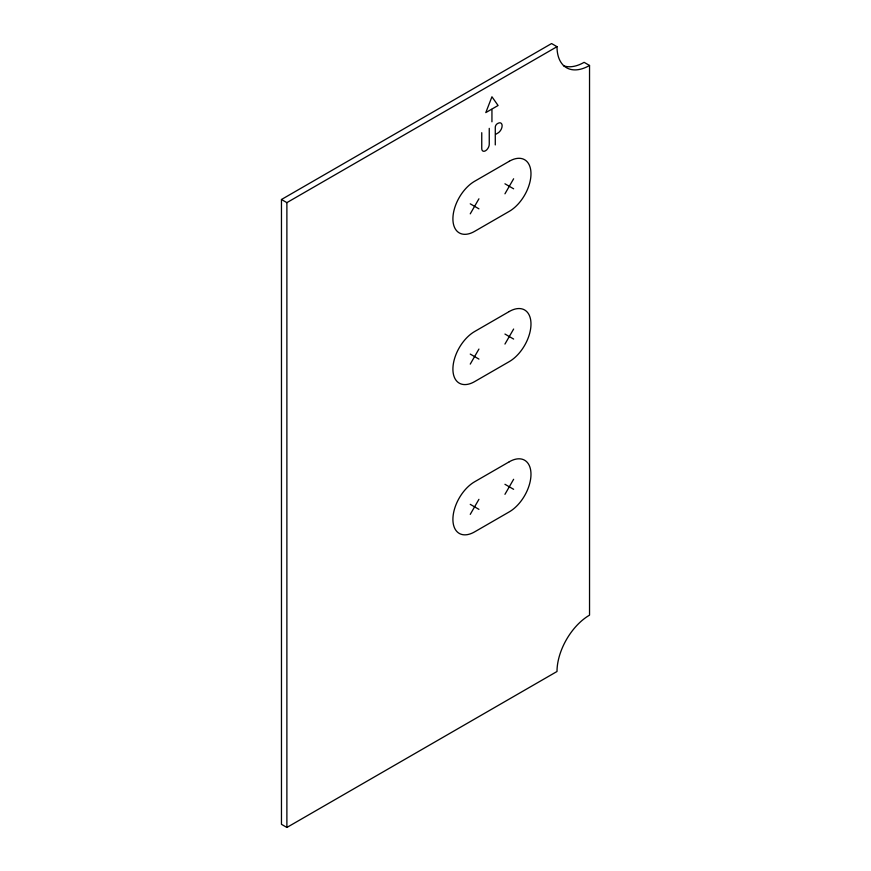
<?xml version="1.0" encoding="UTF-8"?>
<svg xmlns="http://www.w3.org/2000/svg" width="871" height="871" viewBox="0 0 871 871"><rect width="100%" height="100%" fill="white"/><g stroke="black" fill="none" stroke-linecap="round" stroke-linejoin="round"><path stroke-width="1.31" d="M470.253 213.841L478.93 198.817M504.951 193.808L513.629 178.784M470.253 364.1L478.93 349.075M504.951 344.067L513.629 329.042M470.253 514.358L478.93 499.333M504.951 494.325L513.629 479.29M281.464 199.503L551.583 43.55L557.005 46.686A46.011 26.566 -60 0 0 589.536 65.467L589.536 615.155A46.011 26.566 -60 0 0 557.005 671.497L286.886 827.45L281.464 824.314L281.464 199.503L286.886 202.627L557.005 46.686M491.505 109.3L485.8 112.599L491.941 96.768L498.081 105.5L491.941 109.049L491.941 121.809M495.719 134.297L497.951 133.002A5.912 3.419 -60 0 0 502.132 125.762A5.912 3.419 -60 0 0 497.951 123.344L497.319 123.715A2.874 1.655 -60 0 0 495.283 127.242L495.283 144.924M589.536 65.467L584.114 62.331A46.011 26.566 -60 0 1 563.45 65.717M504.951 183.792L513.629 188.8M470.253 203.825L478.93 208.833M504.951 334.05L513.629 339.059M470.253 354.083L478.93 359.092M504.951 484.298L513.629 489.306M470.253 504.342L478.93 509.35M489.252 128.364L489.252 144.292A5.302 3.059 -60 0 1 485.506 150.781A5.302 3.059 -60 0 1 481.75 148.625L481.75 132.697M286.886 202.627L286.886 827.45M509.295 161.255L474.597 181.288A30.67 17.703 -60 0 0 452.909 218.85A30.67 17.703 -60 0 0 474.597 231.37L509.295 211.337A30.67 17.703 -60 0 0 530.983 173.775A30.67 17.703 -60 0 0 509.295 161.255M509.295 311.502L474.597 331.546A30.67 17.703 -60 0 0 452.909 369.108A30.67 17.703 -60 0 0 474.597 381.629L509.295 361.596A30.67 17.703 -60 0 0 530.983 324.034A30.67 17.703 -60 0 0 509.295 311.502M509.295 461.761L474.597 481.794A30.67 17.703 -60 0 0 452.909 519.366A30.67 17.703 -60 0 0 474.597 531.887L509.295 511.854A30.67 17.703 -60 0 0 530.983 474.281A30.67 17.703 -60 0 0 509.295 461.761"/></g></svg>
